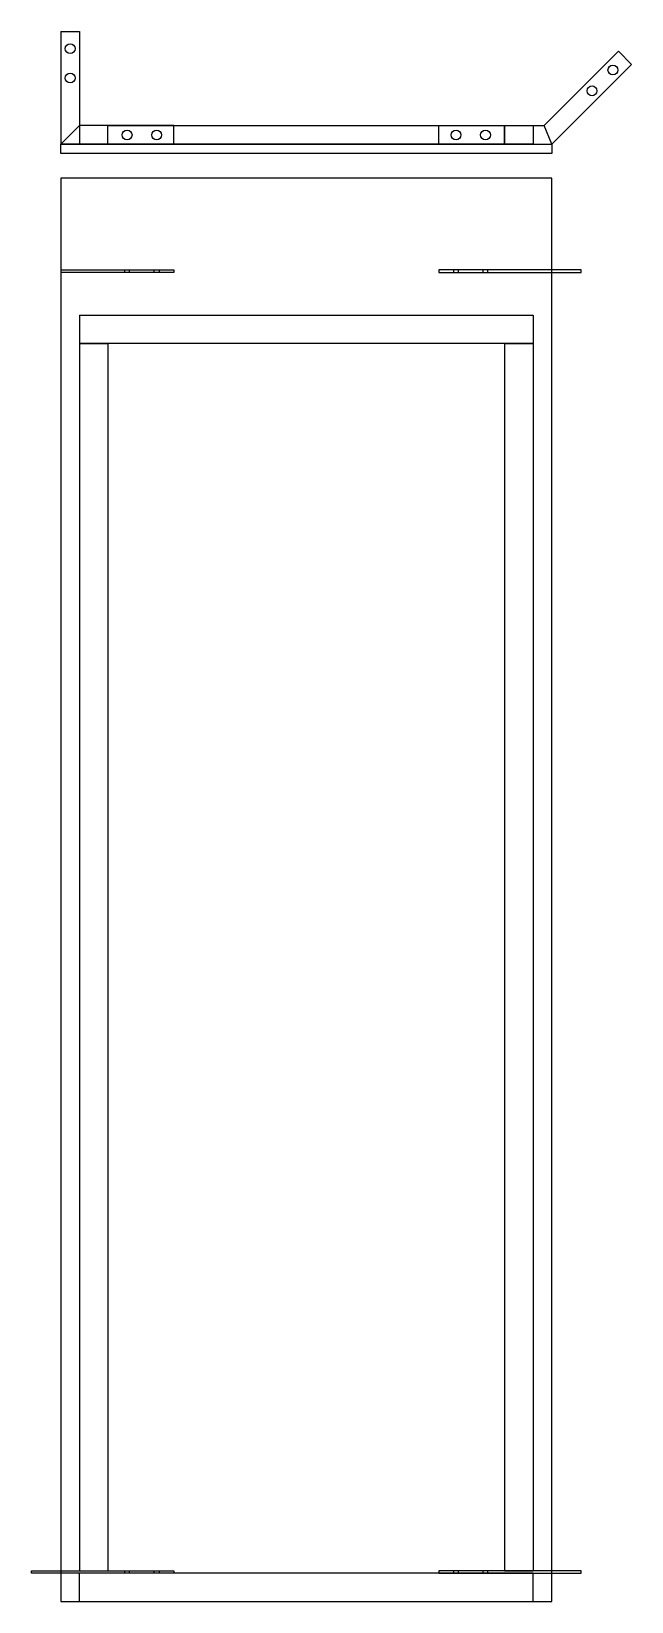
# Model space of a CAD drawing. Header units: millimetres. Extents: x 729 to 852, y -98 to 222.
import ezdxf

# ---------------------------------------------------------------- set-up
doc = ezdxf.new("R2010")
doc.units = ezdxf.units.MM
for name, color, linetype, true_color in [('stahlverbinder', 6, 'Continuous', 0xff00ff), ('stellwaende', 178, 'Continuous', 0x000000), ('stellwwwww', 56, 'Continuous', 0x808000)]:
    doc.layers.add(name, color=color, linetype=linetype, true_color=true_color)

msp = doc.modelspace()

# ---------------------------------------------------------------- linework, layer by layer
at = {"layer": 'stahlverbinder'}
for p, q in [((735.4, 222.18), (739.2, 222.18)), ((735.4, 222.18), (735.4, 199.18)), ((739.2, 222.18), (739.2, 202.98)), ((848.98, 218.13), (833.83, 202.98)), ((851.66, 215.44), (848.98, 218.13)), ((851.66, 215.44), (835.4, 199.18)), ((735.4, 199.18), (739.2, 202.98)), ((735.4, 199.18), (739.2, 202.98)), ((758.4, 202.98), (739.2, 202.98)), ((758.4, 199.18), (758.4, 202.98)), ((812.4, 199.18), (812.4, 202.98)), ((812.4, 202.98), (833.83, 202.98)), ((835.4, 199.18), (833.83, 202.98)), ((758.4, 199.18), (735.4, 199.18)), ((812.4, 199.18), (835.4, 199.18)), ((735.4, 173.58), (735.4, 173.08)), ((735.4, 173.58), (758.4, 173.58)), ((758.4, 173.08), (735.4, 173.08)), ((748.4, 173.08), (748.4, 173.58)), ((749.4, 173.08), (749.4, 173.58)), ((754.4, 173.08), (754.4, 173.58)), ((755.4, 173.58), (755.4, 173.08)), ((758.4, 173.58), (758.4, 173.08)), ((841.4, 173.58), (812.4, 173.58)), ((812.4, 173.58), (812.4, 173.08)), ((812.4, 173.08), (841.4, 173.08)), ((815.4, 173.58), (815.4, 173.08)), ((816.4, 173.08), (816.4, 173.58)), ((821.4, 173.08), (821.4, 173.58)), ((822.4, 173.08), (822.4, 173.58)), ((841.4, 173.08), (841.4, 173.58)), ((729.4, -91.92), (729.4, -91.42)), ((729.4, -91.42), (758.4, -91.42)), ((758.4, -91.92), (729.4, -91.92)), ((748.4, -91.92), (748.4, -91.42)), ((749.4, -91.92), (749.4, -91.42)), ((754.4, -91.92), (754.4, -91.42)), ((755.4, -91.42), (755.4, -91.92)), ((758.4, -91.42), (758.4, -91.92)), ((841.4, -91.42), (812.4, -91.42)), ((812.4, -91.42), (812.4, -91.92)), ((812.4, -91.92), (841.4, -91.92)), ((815.4, -91.42), (815.4, -91.92)), ((816.4, -91.92), (816.4, -91.42)), ((821.4, -91.92), (821.4, -91.42)), ((822.4, -91.92), (822.4, -91.42)), ((841.4, -91.92), (841.4, -91.42))]:
    msp.add_line(p, q, dxfattribs=at)
for centre in [(737.3, 218.68), (847.85, 214.31), (737.3, 212.68), (843.6, 210.07), (748.9, 201.08), (754.9, 201.08), (815.9, 201.08), (821.9, 201.08)]:
    msp.add_circle(centre, 1, dxfattribs=at)
at = {"layer": 'stellwaende'}
for p, q in [((745, 202.98), (739.2, 202.98)), ((739.2, 202.98), (739.2, 199.18)), ((745, 199.18), (745, 202.98)), ((745, 202.98), (825.8, 202.98)), ((745, 199.18), (745, 202.98)), ((825.8, 202.98), (831.6, 202.98)), ((825.8, 202.98), (825.8, 199.18)), ((735.4, 199.18), (835.4, 199.18)), ((735.4, 197.28), (735.4, 199.18)), ((739.2, 199.18), (745, 199.18)), ((825.8, 199.18), (745, 199.18)), ((831.6, 199.18), (825.8, 199.18)), ((835.4, 199.18), (835.4, 197.28)), ((835.4, 197.28), (735.4, 197.28)), ((835.4, 192.28), (735.4, 192.28)), ((735.4, 192.28), (735.4, -97.72)), ((835.4, -97.72), (835.4, 192.28)), ((835.4, 167.28), (835.4, 173.08)), ((739.2, 158.58), (739.2, -91.42)), ((745, 158.58), (745, -91.42)), ((739.2, -91.42), (745, -91.42)), ((831.6, -91.92), (739.2, -91.92)), ((739.2, -97.72), (739.2, -91.92)), ((825.8, -91.42), (831.6, -91.42)), ((831.6, -97.72), (831.6, -91.92)), ((735.4, -97.72), (835.4, -97.72)), ((739.2, -97.72), (831.6, -97.72))]:
    msp.add_line(p, q, dxfattribs=at)
at = {"layer": 'stellwaende', "color": 253, "true_color": 0xa0a0a4}
msp.add_line((825.8, 199.18), (825.8, 202.98), dxfattribs=at)
at = {"layer": 'stellwaende', "color": 9, "true_color": 0xc0c0c0}
msp.add_line((831.6, 202.98), (831.6, 199.18), dxfattribs=at)
at = {"layer": 'stellwwwww'}
for p, q in [((739.2, 164.38), (831.6, 164.38)), ((739.2, 164.38), (739.2, 158.58)), ((831.6, 164.38), (831.6, 158.58)), ((831.6, 158.58), (739.2, 158.58)), ((739.2, 158.58), (745, 158.58)), ((825.8, 158.58), (825.8, -91.42)), ((825.8, 158.58), (831.6, 158.58)), ((831.6, 158.58), (831.6, -91.42))]:
    msp.add_line(p, q, dxfattribs=at)

doc.saveas('drawing.dxf')
